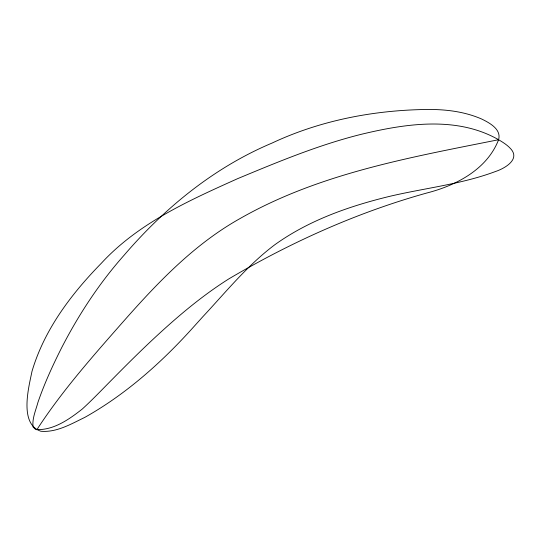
<?xml version="1.0" encoding="UTF-8"?>
<svg xmlns="http://www.w3.org/2000/svg" width="541" height="541" viewBox="0 0 541 541"><rect width="100%" height="100%" fill="white"/><g stroke="black" fill="none" stroke-linecap="round" stroke-linejoin="round"><path stroke-width="0.81" d="M498.586 139.72C501.649 129.265 489.274 122.712 481.524 118.966C463.211 110.993 442.863 109.005 423.076 109.539C371.173 110.662 319.197 120.927 272.049 143.067C214.128 167.446 164.586 207.954 123.936 255.413C99.294 283.2 78.776 314.49 61.782 347.471C52.775 365.249 44.443 383.434 37.965 402.301C35.807 410.335 31.993 418.572 33.075 427.038L35.774 429.54C53.214 430.636 69.092 419.397 82.246 409.064C92.937 399.312 102.864 388.776 113.069 378.531C125.6 365.824 138.246 353.219 151.25 340.986C175.5 318.277 200.86 296.495 229.039 278.764C291.031 242.152 357.398 212.349 426.829 193.002C456.07 185.509 487.116 169.468 498.586 139.72C456.76 115.788 405.669 123.612 361.09 134.351C318.629 144.934 278.027 161.84 237.722 178.618C188.91 200.549 138.266 223.149 101.343 263.251C71.256 294 44.267 329.631 31.973 371.444C29.018 386.315 18.644 424.043 40.933 431.265C56.636 432.624 71.202 423.941 84.802 417.382C124.964 394.856 159.953 363.951 190.838 330.017L202.753 316.803C225.996 291.897 247.677 265.009 275.132 244.512C309.073 220.228 349.168 206.182 389.432 196.403C424.766 188.052 461.324 184.305 495.502 171.504C503.975 168.724 520.212 159.893 511.137 149.269C507.674 145.245 503.116 142.384 498.586 139.72C410.315 157.397 319.318 173.343 240.103 218.523C193.232 244.735 156.126 284.255 121.028 324.16C91.301 357.953 61.322 391.948 36.808 429.797"/></g></svg>
